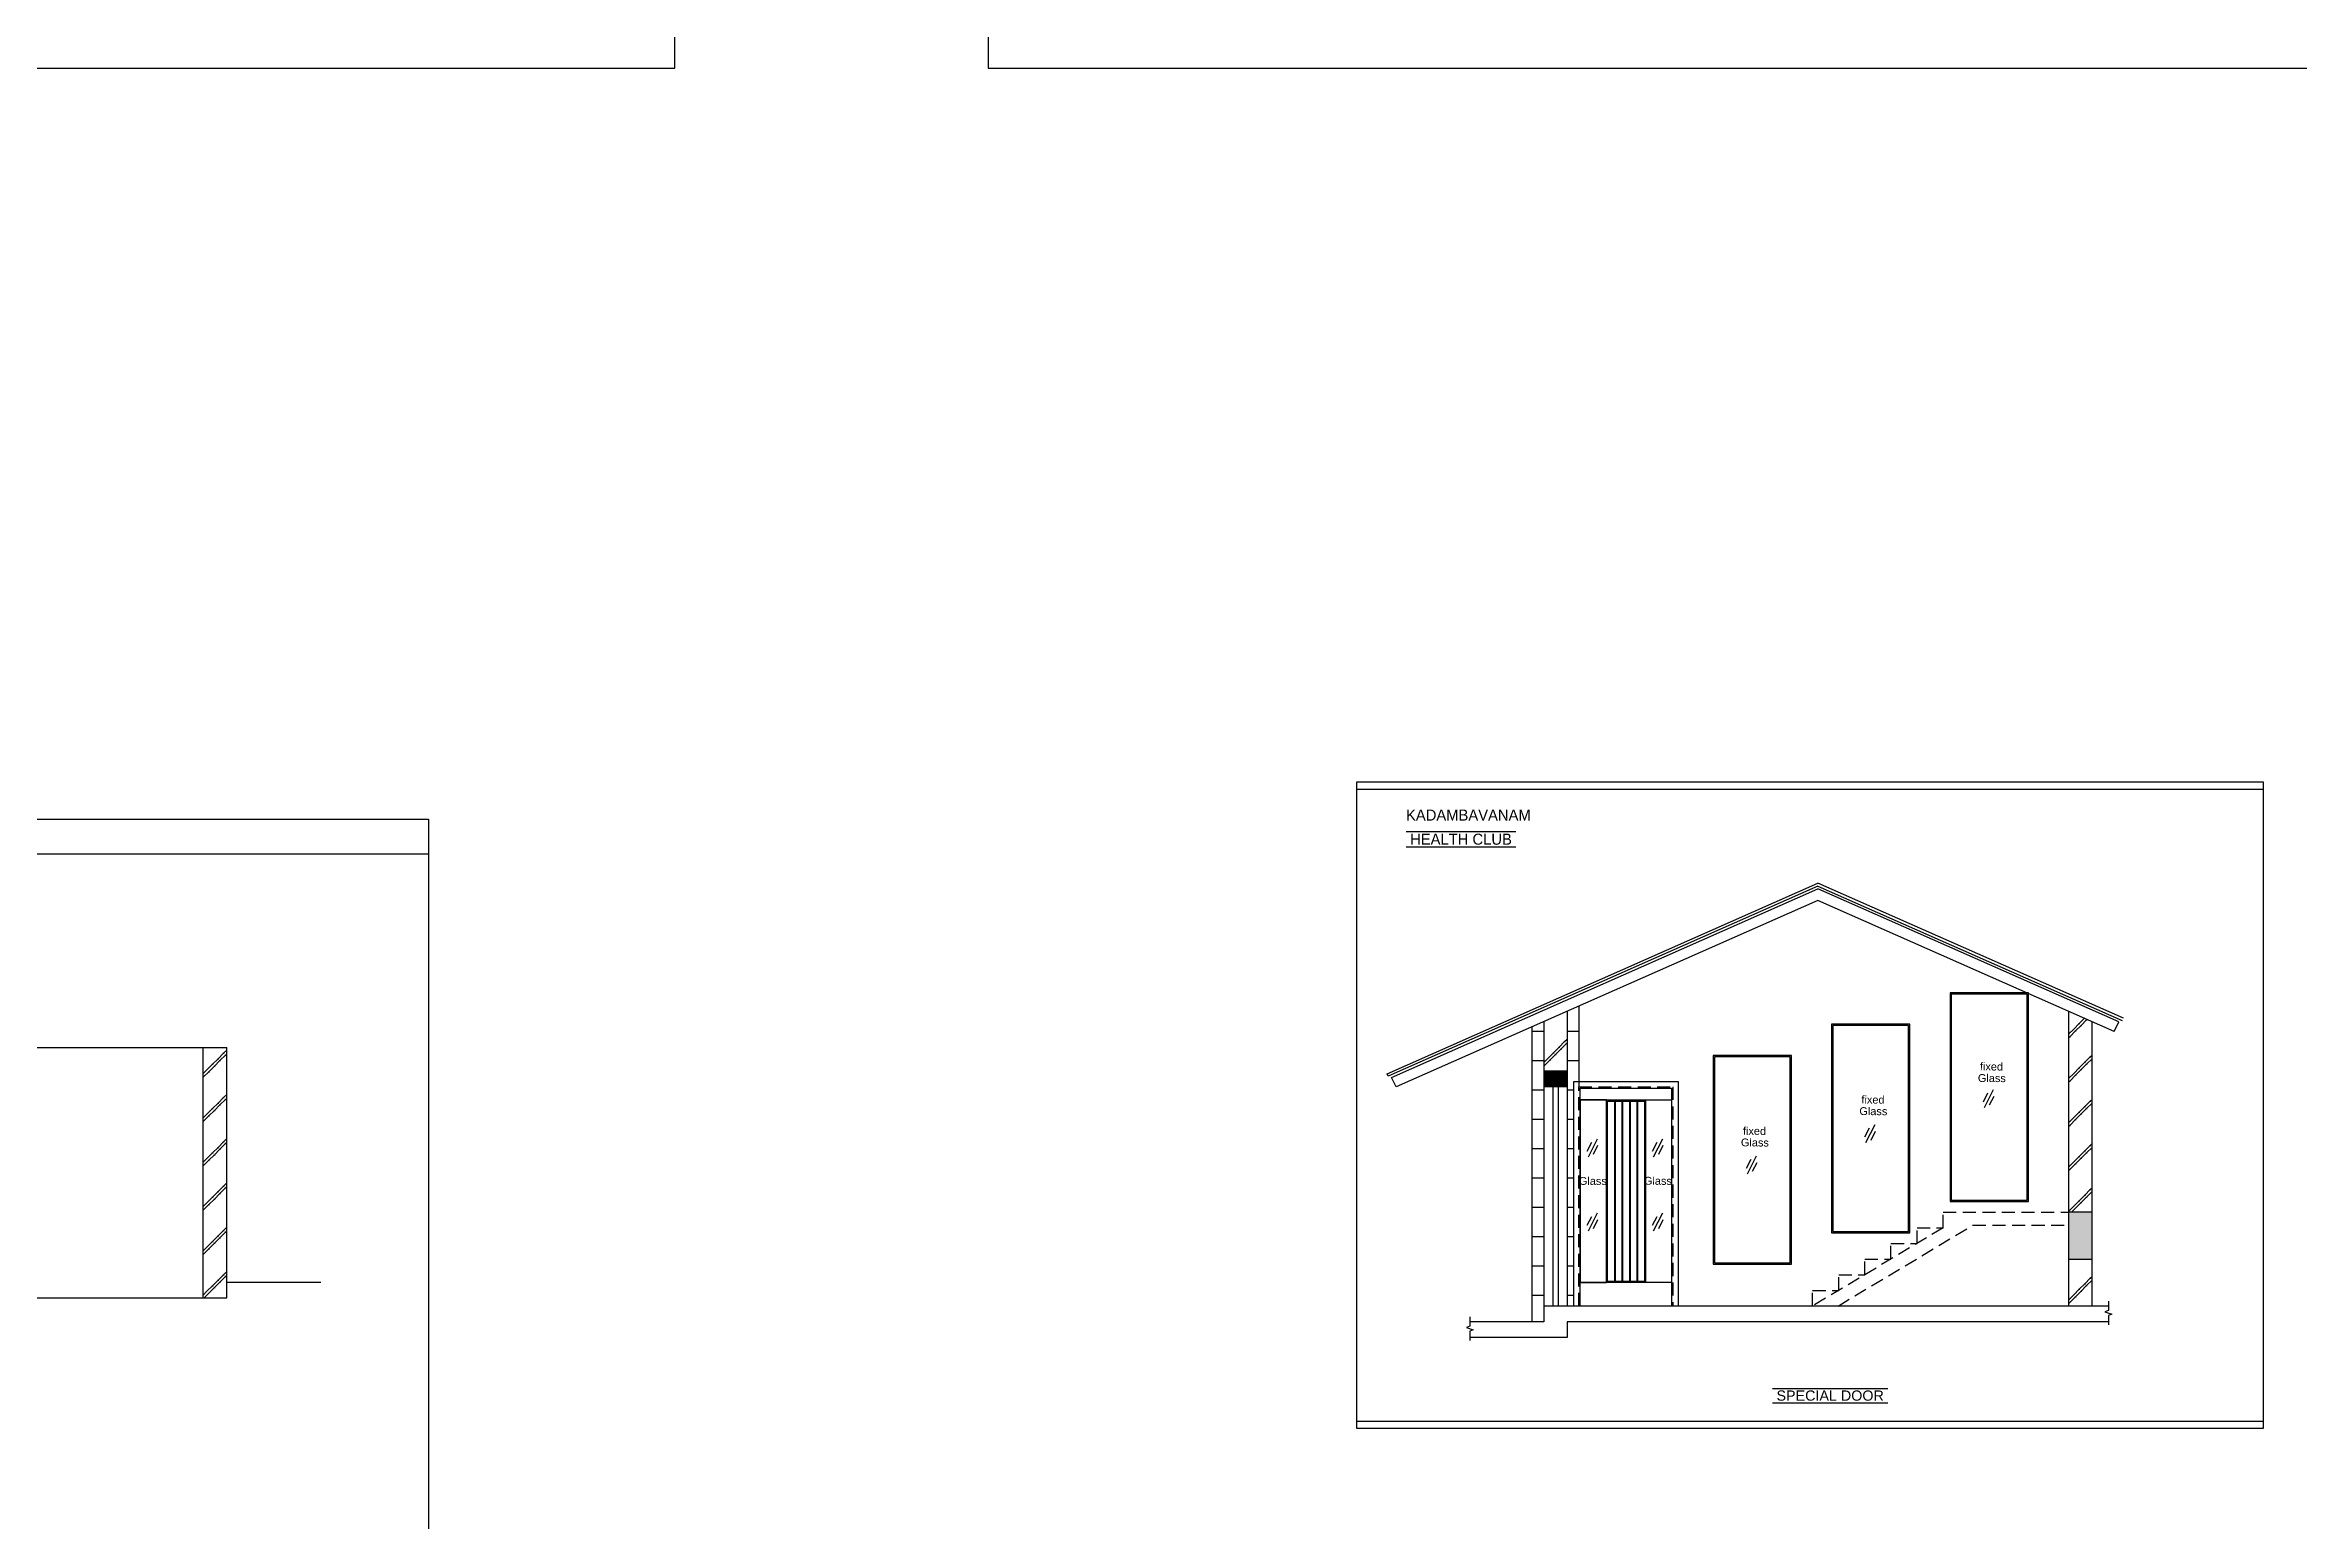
# Model space of a CAD drawing. Extents: x 12259 to 18078, y -1461 to 1911.
# Drawn here: x 15658 to 16521, y -896 to -330 of the extents above; entities that cross this region are included whole.
import ezdxf

# ---------------------------------------------------------------- set-up
doc = ezdxf.new("R2010")
doc.units = 0
doc.header["$LTSCALE"] = 20
doc.header["$MEASUREMENT"] = 0
doc.linetypes.add('HIDDEN', pattern=[0.375, 0.25, -0.125])
doc.layers.get('0').update_dxf_attribs({"linetype": 'CONTINUOUS'})
for name, color, linetype in [('border', 230, 'CONTINUOUS'), ('BORTEXT', 2, 'CONTINUOUS'), ('DETTEXT', 7, 'CONTINUOUS'), ('DOOR', 1, 'CONTINUOUS'), ('FRAME', 2, 'CONTINUOUS'), ('Glass', 130, 'CONTINUOUS'), ('HATCH', 252, 'CONTINUOUS'), ('SHUTTER', 7, 'CONTINUOUS'), ('Stone', 8, 'CONTINUOUS'), ('TEXTS', 2, 'CONTINUOUS'), ('TILE', 22, 'CONTINUOUS'), ('wall', 13, 'CONTINUOUS'), ('window', 4, 'CONTINUOUS'), ('WOOD', 7, 'CONTINUOUS')]:
    doc.layers.add(name, color=color, linetype=linetype)
doc.layers.add('correct', color=230, linetype='CONTINUOUS', plot=False)
doc.styles.add('STYLE1', font='arial_2.ttf', dxfattribs={"width": 0.75, "oblique": 25})
doc.styles.add('style4', font='boos1_1.ttf')
pattern_1 = [(45, (3752.42, 405.752), (-8.485281, 8.485281), [3, 0]), (45, (3751.713, 406.459), (-8.485281, 8.485281), [3, 0])]

msp = doc.modelspace()

# ---------------------------------------------------------------- hatches: boundary and pattern name
at = {"layer": 'HATCH'}
h = msp.add_hatch(dxfattribs=at)
h.set_pattern_fill('BRICK HATCH', color=8, angle=45, style=0)
h.set_pattern_definition([(45, (0, 0), (-8.485281, 8.485281), [3, 0]), (45, (-0.707, 0.707), (-8.485281, 8.485281), [3, 0])])
h.paths.add_polyline_path([(16241.1, -700.38), (16232.1, -704.36), (16232.1, -723.34), (16241.1, -723.34)])
h.paths.add_polyline_path([(16240.32, -708.29), (16246.37, -708.29), (16246.37, -715.39), (16240.32, -715.39)], flags=9)
h = msp.add_hatch(dxfattribs=at)
h.set_pattern_fill('BRICK HATCH', color=8, angle=45, style=0)
h.set_pattern_definition(pattern_1)
h.paths.add_polyline_path([(16442.1, -704.36), (16433.1, -700.38), (16433.1, -777.34), (16442.1, -777.34)])
h = msp.add_hatch(dxfattribs=at)
h.set_pattern_fill('BRICK HATCH', color=8, angle=45, style=0)
h.set_pattern_definition([(45, (920.408, 343.463), (-8.485281, 8.485281), [3, 0]), (45, (919.701, 344.17), (-8.485281, 8.485281), [3, 0])])
h.paths.add_polyline_path([(15727.74, -714.25), (15718.74, -714.25), (15718.74, -810.25), (15727.74, -810.25)])
for points in [[(16241.1, -729.34), (16241.1, -723.34), (16232.1, -723.34), (16232.1, -729.34)], [(16442.1, -795.34), (16442.1, -777.34), (16433.1, -777.34), (16433.1, -795.34)]]:
    msp.add_hatch(color=8, dxfattribs=at).paths.add_polyline_path(points)
h = msp.add_hatch(dxfattribs=at)
h.set_pattern_fill('BRICK HATCH', color=8, angle=45, style=0)
h.set_pattern_definition(pattern_1)
h.paths.add_polyline_path([(16442.1, -795.34), (16433.1, -795.34), (16433.1, -813.34), (16442.1, -813.34)])
at = {"layer": 'Stone', "lineweight": -2}
h = msp.add_hatch(dxfattribs=at)
h.set_pattern_fill('BRICK', color=8, scale=45, style=0)
h.set_pattern_definition([(180, (28720.776, 405.752), (0, 11.25), []), (90, (28720.776, 405.752), (22.5, 1e-15), [11.25, -11.25]), (90, (28709.526, 405.752), (22.5, 1e-15), [-11.25, 11.25])])
h.paths.add_polyline_path([(16232.1, -729.34), (16232.1, -813.34), (16227.6, -813.34), (16227.6, -698.39), (16232.1, -700.38)])
h = msp.add_hatch(dxfattribs=at)
h.set_pattern_fill('BRICK', color=8, scale=45, style=0)
h.set_pattern_definition([(0, (3752.42, 405.752), (0, 11.25), []), (90, (3752.42, 405.752), (-22.5, 1e-15), [11.25, -11.25]), (90, (3763.67, 405.752), (-22.5, 1e-15), [-11.25, 11.25])])
h.paths.add_polyline_path([(16243.6, -727.34), (16245.6, -727.34), (16245.6, -698.39), (16241.1, -700.38), (16241.1, -813.34), (16243.6, -813.34)])

# ---------------------------------------------------------------- linework, layer by layer
at = {"color": 13}
for p, q in [((16246.1, -734.34), (16256.1, -734.34)), ((16271.1, -734.34), (16281.1, -734.34)), ((16256.1, -804.34), (16246.1, -804.34)), ((16281.1, -804.34), (16271.1, -804.34))]:
    msp.add_line(p, q, dxfattribs=at)
at = {"linetype": 'HIDDEN'}
msp.add_line((16385.1, -783.34), (16335.1, -813.34), dxfattribs=at)
at = {"color": 13}
for points in [[(16243.6, -813.34), (16243.6, -727.34), (16283.6, -727.34), (16283.6, -813.34)], [(16246.1, -813.34), (16246.1, -729.84), (16281.1, -729.84), (16281.1, -813.34)]]:
    msp.add_lwpolyline(points, dxfattribs=at)
at = {"color": 8, "linetype": 'HIDDEN'}
msp.add_lwpolyline([(16245.6, -813.34), (16245.6, -729.34), (16281.6, -729.34), (16281.6, -813.34)], dxfattribs=at)
at = {"linetype": 'HIDDEN'}
for points in [[(16344.82, -813.34), (16396.48, -782.34), (16433.1, -782.34)], [(16375.1, -789.34), (16375.1, -783.34), (16385.1, -783.34)], [(16385.1, -783.34), (16385.1, -777.34), (16433.1, -777.34)], [(16365.1, -795.34), (16365.1, -789.34), (16375.1, -789.34)], [(16345.1, -807.34), (16345.1, -801.34), (16355.1, -801.34)], [(16355.1, -801.34), (16355.1, -795.34), (16365.1, -795.34)], [(16335.1, -813.34), (16335.1, -807.34), (16345.1, -807.34)]]:
    msp.add_lwpolyline(points, dxfattribs=at)
at = {"color": 0}
for points in [[(16203.83, -817.52), (16203.83, -821.06), (16202.51, -821.54), (16205.15, -822.5), (16203.83, -822.98), (16203.83, -826.52)], [(16448.36, -811.52), (16448.36, -815.06), (16447.04, -815.54), (16449.69, -816.5), (16448.36, -816.98), (16448.36, -820.52)]]:
    msp.add_lwpolyline(points, dxfattribs=at)
at = {"layer": 'border'}
for p, q in [((16160.41, -615.28), (16507.81, -615.28)), ((14716.55, -640.03), (15805.02, -640.03)), ((16160.41, -857.43), (16507.81, -857.43))]:
    msp.add_line(p, q, dxfattribs=at)
at = {"layer": 'correct', "color": 3}
for points in [[(14906.85, -339.12), (15899.3, -339.12), (15899.3, 853.82), (14906.85, 853.82)], [(16019.3, -339.12), (17011.75, -339.12), (17011.75, 853.82), (16019.3, 853.82)], [(16160.41, -612.61), (16160.41, -860.11), (16507.81, -860.11), (16507.81, -612.61)], [(14716.55, -626.78), (15805.02, -626.78), (15805.02, -1461.12), (14716.55, -1461.12)]]:
    msp.add_lwpolyline(points, close=True, dxfattribs=at)
at = {"layer": 'DOOR'}
for p, q in [((16232.1, -729.34), (16232.1, -813.34)), ((16235.6, -729.34), (16235.6, -813.34)), ((16237.6, -729.34), (16237.6, -813.34)), ((16241.1, -729.34), (16241.1, -813.34))]:
    msp.add_line(p, q, dxfattribs=at)
at = {"layer": 'DOOR', "color": 8, "lineweight": -2}
for p, q in [((16259.17, -734.79), (16259.17, -803.89)), ((16259.42, -734.79), (16259.42, -803.89)), ((16262.04, -734.79), (16262.04, -803.89)), ((16262.29, -734.79), (16262.29, -803.89)), ((16264.91, -734.79), (16264.91, -803.89)), ((16265.16, -734.79), (16265.16, -803.89)), ((16267.78, -734.79), (16267.78, -803.89)), ((16268.03, -734.79), (16268.03, -803.89))]:
    msp.add_line(p, q, dxfattribs=at)
at = {"layer": 'FRAME'}
for points in [[(16387.72, -693.34), (16387.72, -773.34), (16417.72, -773.34), (16417.72, -693.34)], [(16388.22, -693.84), (16388.22, -772.84), (16417.22, -772.84), (16417.22, -693.84)], [(16342.35, -705.34), (16342.35, -785.34), (16372.35, -785.34), (16372.35, -705.34)], [(16342.85, -705.84), (16342.85, -784.84), (16371.85, -784.84), (16371.85, -705.84)], [(16296.97, -717.34), (16296.97, -797.34), (16326.97, -797.34), (16326.97, -717.34)], [(16297.47, -717.84), (16297.47, -796.84), (16326.47, -796.84), (16326.47, -717.84)]]:
    msp.add_lwpolyline(points, close=True, dxfattribs=at)
at = {"layer": 'Glass', "lineweight": -2}
for points in [[(16256.1, -734.34), (16246.1, -734.34), (16246.1, -804.34), (16256.1, -804.34)], [(16271.1, -734.34), (16281.1, -734.34), (16281.1, -804.34), (16271.1, -804.34)]]:
    msp.add_lwpolyline(points, close=True, dxfattribs=at)
at = {"layer": 'SHUTTER', "color": 31}
for points in [[(16256.1, -804.34), (16256.1, -734.34), (16271.1, -734.34), (16271.1, -804.34)], [(16256.55, -803.89), (16256.55, -734.79), (16270.65, -734.79), (16270.65, -803.89)]]:
    msp.add_lwpolyline(points, close=True, dxfattribs=at)
at = {"layer": 'TILE'}
for p, q in [((16172.1, -724.33), (16337.1, -651.34)), ((16337.1, -652.44), (16172.53, -725.23)), ((16454.1, -703.09), (16337.1, -651.34)), ((16337.1, -652.44), (16453.67, -704)), ((16172.53, -725.23), (16172.1, -724.33))]:
    msp.add_line(p, q, dxfattribs=at)
at = {"layer": 'wall', "color": 0}
for p, q in [((16245.6, -698.39), (16245.6, -729.34)), ((16227.6, -706.34), (16227.6, -819.34))]:
    msp.add_line(p, q, dxfattribs=at)
at = {"layer": 'wall'}
for p, q in [((16232.1, -704.36), (16232.1, -729.34)), ((16241.1, -700.38), (16241.1, -729.34)), ((16433.1, -700.38), (16433.1, -813.34)), ((16433.1, -700.38), (16433.1, -813.34)), ((15517.74, -714.25), (15727.74, -714.25)), ((15718.74, -810.25), (15718.74, -714.25)), ((15727.74, -810.25), (15727.74, -714.25)), ((16241.1, -723.34), (16232.1, -723.34)), ((16241.1, -729.34), (16232.1, -729.34)), ((16442.1, -777.34), (16433.1, -777.34)), ((16433.1, -795.34), (16442.1, -795.34)), ((15517.74, -810.25), (15727.74, -810.25)), ((15727.74, -804.25), (15763.74, -804.25)), ((16232.1, -819.34), (16203.83, -819.34)), ((16448.36, -813.34), (16232.1, -813.34)), ((16232.1, -813.34), (16232.1, -819.34)), ((16448.36, -819.34), (16241.1, -819.34)), ((16241.1, -819.34), (16241.1, -825.34)), ((16241.1, -825.34), (16203.83, -825.34))]:
    msp.add_line(p, q, dxfattribs=at)
at = {"layer": 'wall', "lineweight": -2}
msp.add_line((16442.1, -813.34), (16442.1, -704.36), dxfattribs=at)
at = {"layer": 'window'}
for p, q in [((16400.51, -735.13), (16402.25, -731.69)), ((16400.91, -737.28), (16404.39, -730.38)), ((16402.88, -736.32), (16404.61, -732.88)), ((16248.81, -754), (16250.54, -750.56)), ((16249.21, -756.15), (16252.68, -749.25)), ((16273.81, -754), (16275.54, -750.56)), ((16274.21, -756.15), (16277.68, -749.25)), ((16355.14, -748.54), (16356.87, -745.1)), ((16355.54, -750.69), (16359.01, -743.79)), ((16357.5, -749.73), (16359.23, -746.29)), ((16251.17, -755.19), (16252.9, -751.75)), ((16276.17, -755.19), (16277.9, -751.75)), ((16309.76, -760.54), (16311.5, -757.1)), ((16310.16, -762.69), (16313.64, -755.79)), ((16312.13, -761.73), (16313.86, -758.29)), ((16248.81, -782.42), (16250.54, -778.99)), ((16249.21, -784.58), (16252.68, -777.67)), ((16251.17, -783.61), (16252.9, -780.18)), ((16273.81, -782.42), (16275.54, -778.99)), ((16274.21, -784.58), (16277.68, -777.67)), ((16276.17, -783.61), (16277.9, -780.18))]:
    msp.add_line(p, q, dxfattribs=at)
at = {"layer": 'WOOD'}
for p, q in [((16173.87, -725.73), (16337.1, -653.54)), ((16452.33, -704.5), (16337.1, -653.54)), ((16337.1, -657.94), (16175.58, -729.34)), ((16450.62, -708.12), (16337.1, -657.94)), ((16450.62, -708.12), (16452.33, -704.5)), ((16175.58, -729.34), (16173.87, -725.73))]:
    msp.add_line(p, q, dxfattribs=at)

# ---------------------------------------------------------------- texts
at = {"layer": 'BORTEXT', "style": 'style4'}
for s, p in [('KADAMBAVANAM', (16179.37, -627.36)), ('%%U%%O HEALTH CLUB ', (16179.37, -636.6))]:
    msp.add_text(s, height=4.2293, dxfattribs=at).set_placement(p)
at = {"layer": 'DETTEXT', "color": 7, "style": 'STYLE1'}
for s, p in [('Glass', (16398.37, -727.48)), ('fixed ', (16399.16, -723.06)), ('fixed ', (16353.78, -735.74)), ('Glass', (16352.99, -740.16)), ('Glass', (16307.62, -752.16)), ('fixed ', (16308.41, -747.74)), ('Glass', (16245.56, -766.89)), ('Glass', (16270.48, -766.85))]:
    msp.add_text(s, height=3, rotation=359.5882, dxfattribs=at).set_placement(p)
at = {"layer": 'TEXTS', "color": 2, "style": 'STYLE1'}
msp.add_text('%%U%%O SPECIAL DOOR ', height=3.9231, dxfattribs=at).set_placement((16319.74, -849.61))

doc.saveas('drawing.dxf')
